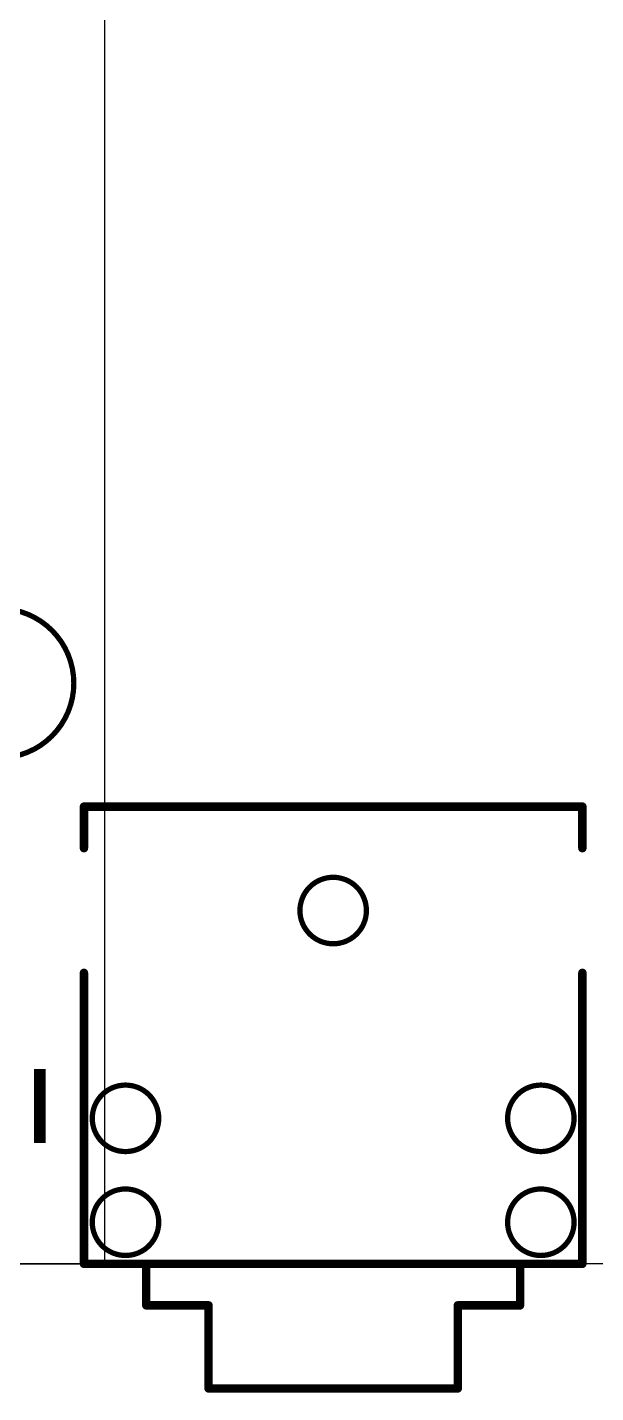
# Model space of a CAD drawing. Extents: x -5 to 130, y -14 to 61.
# Drawn here: x 90.14 to 103.82, y -10.8 to 22.05 of the extents above; entities that cross this region are included whole.
import ezdxf

# ---------------------------------------------------------------- set-up
doc = ezdxf.new("R2010")
doc.units = 0
for name, color, linetype in [('20', 178, 'CONTINUOUS'), ('21', 251, 'CONTINUOUS'), ('45', 251, 'CONTINUOUS'), ('49', 251, 'CONTINUOUS'), ('51', 251, 'CONTINUOUS')]:
    doc.layers.add(name, color=color, linetype=linetype)

# ---------------------------------------------------------------- blocks, each defined once
blk = doc.blocks.new('RECT')
blk.add_solid([(-0.5, -0.5), (0.5, -0.5), (-0.5, 0.5), (0.5, 0.5)])

msp = doc.modelspace()

# ---------------------------------------------------------------- linework, layer by layer
at = {"layer": '20'}
msp.add_line((122.5, -7.7), (27, -7.7), dxfattribs=at)
at = {"layer": '21', "const_width": 0.2032}
for points in [[(91.5, 3.3), (103.5, 3.3)], [(91.5, 3.3), (91.5, 2.3)], [(103.5, 3.3), (103.5, 2.3)], [(91.5, -7.7), (91.5, -0.7)], [(103.5, -7.7), (103.5, -0.7)], [(91.5, -7.7), (103.5, -7.7)]]:
    msp.add_lwpolyline(points, dxfattribs=at)
at = {"layer": '21', "const_width": 0.1016}
for points in [[(91.5, 3.3508, 1), (91.5, 3.2492)], [(91.5508, 3.3, 1), (91.4492, 3.3)], [(103.5508, 3.3, 1), (103.4492, 3.3)], [(103.5, 3.2492, 1), (103.5, 3.3508)], [(91.4492, 2.3, 1), (91.5508, 2.3)], [(103.4492, 2.3, 1), (103.5508, 2.3)], [(91.5508, -0.7, 1), (91.4492, -0.7)], [(103.5508, -0.7, 1), (103.4492, -0.7)], [(91.5, -7.6492, 1), (91.5, -7.7508)], [(91.4492, -7.7, 1), (91.5508, -7.7)], [(103.4492, -7.7, 1), (103.5508, -7.7)], [(103.5, -7.7508, 1), (103.5, -7.6492)]]:
    msp.add_lwpolyline(points, format="xyb", dxfattribs=at)
at = {"layer": '45', "const_width": 0.127}
for points in [[(97.5, 0, 1), (97.5, 1.6, 1), (97.5, 0)], [(92.5, -5, 1), (92.5, -3.4, 1), (92.5, -5)], [(102.5, -5, 1), (102.5, -3.4, 1), (102.5, -5)], [(92.5, -7.5, 1), (92.5, -5.9, 1), (92.5, -7.5)], [(102.5, -7.5, 1), (102.5, -5.9, 1), (102.5, -7.5)]]:
    msp.add_lwpolyline(points, format="xyb", dxfattribs=at)
at = {"layer": '49', "const_width": 0.127}
msp.add_lwpolyline([(89.46, 4.474, 1), (89.46, 8.066, 1), (89.46, 4.474)], format="xyb", dxfattribs=at)
at = {"layer": '51'}
for p, q in [((92, -7.7), (92, 58.34)), ((38.66, -7.7), (92, -7.7))]:
    msp.add_line(p, q, dxfattribs=at)
at = {"layer": '51', "const_width": 0.2032}
for points in [[(91.5, -7.7), (93, -7.7)], [(93, -8.7), (93, -7.7)], [(102, -7.7), (103.5, -7.7)], [(102, -8.7), (102, -7.7)], [(93, -8.7), (94.5, -8.7)], [(94.5, -10.7), (94.5, -8.7)], [(100.5, -8.7), (102, -8.7)], [(100.5, -10.7), (100.5, -8.7)], [(94.5, -10.7), (100.5, -10.7)]]:
    msp.add_lwpolyline(points, dxfattribs=at)
at = {"layer": '51', "const_width": 0.1016}
for points in [[(91.5, -7.6492, 1), (91.5, -7.7508)], [(93.0508, -7.7, 1), (92.9492, -7.7)], [(93, -7.7508, 1), (93, -7.6492)], [(102, -7.6492, 1), (102, -7.7508)], [(102.0508, -7.7, 1), (101.9492, -7.7)], [(103.5, -7.7508, 1), (103.5, -7.6492)], [(93, -8.6492, 1), (93, -8.7508)], [(92.9492, -8.7, 1), (93.0508, -8.7)], [(94.5508, -8.7, 1), (94.4492, -8.7)], [(94.5, -8.7508, 1), (94.5, -8.6492)], [(100.5, -8.6492, 1), (100.5, -8.7508)], [(100.5508, -8.7, 1), (100.4492, -8.7)], [(101.9492, -8.7, 1), (102.0508, -8.7)], [(102, -8.7508, 1), (102, -8.6492)], [(94.5, -10.6492, 1), (94.5, -10.7508)], [(94.4492, -10.7, 1), (94.5508, -10.7)], [(100.4492, -10.7, 1), (100.5508, -10.7)], [(100.5, -10.7508, 1), (100.5, -10.6492)]]:
    msp.add_lwpolyline(points, format="xyb", dxfattribs=at)

# ---------------------------------------------------------------- block references
at = {"layer": '21', "xscale": 0.2794, "yscale": 0.0254}
for p in [(90.4404, -3.028), (90.4404, -3.0534), (90.4404, -3.0788), (90.4404, -3.1042), (90.4404, -3.1296), (90.4404, -3.155), (90.4404, -3.1804), (90.4404, -3.2058), (90.4404, -3.2312), (90.4404, -3.2566), (90.4404, -3.282), (90.4404, -3.3074), (90.4404, -3.3328), (90.4404, -3.3582), (90.4404, -3.3836), (90.4404, -3.409), (90.4404, -3.4344), (90.4404, -3.4598), (90.4404, -3.4852), (90.4404, -3.5106), (90.4404, -3.536), (90.4404, -3.5614), (90.4404, -3.5868), (90.4404, -3.6122), (90.4404, -3.6376), (90.4404, -3.663), (90.4404, -3.6884), (90.4404, -3.7138), (90.4404, -3.7392), (90.4404, -3.7646), (90.4404, -3.79), (90.4404, -3.8154), (90.4404, -3.8408), (90.4404, -3.8662), (90.4404, -3.8916), (90.4404, -3.917), (90.4404, -3.9424), (90.4404, -3.9678), (90.4404, -3.9932), (90.4404, -4.0186), (90.4404, -4.044), (90.4404, -4.0694), (90.4404, -4.0948), (90.4404, -4.1202), (90.4404, -4.1456), (90.4404, -4.171), (90.4404, -4.1964), (90.4404, -4.2218), (90.4404, -4.2472), (90.4404, -4.2726), (90.4404, -4.298), (90.4404, -4.3234), (90.4404, -4.3488), (90.4404, -4.3742), (90.4404, -4.3996), (90.4404, -4.425), (90.4404, -4.4504), (90.4404, -4.4758), (90.4404, -4.5012), (90.4404, -4.5266), (90.4404, -4.552), (90.4404, -4.5774), (90.4404, -4.6028), (90.4404, -4.6282), (90.4404, -4.6536), (90.4404, -4.679), (90.4404, -4.7044), (90.4404, -4.7298), (90.4404, -4.7552), (90.4404, -4.7806)]:
    msp.add_blockref('RECT', p, dxfattribs=at)

doc.saveas('drawing.dxf')
